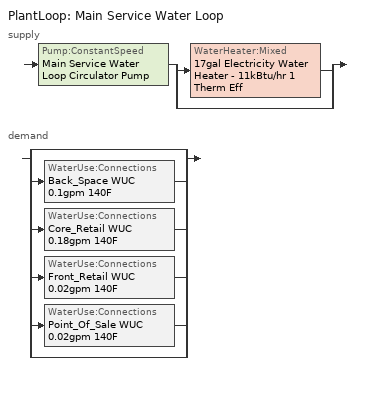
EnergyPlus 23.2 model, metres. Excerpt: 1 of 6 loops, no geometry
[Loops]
PlantLoop 'Main Service Water Loop'
 supply: Pump:ConstantSpeed 'Main Service Water Loop Circulator Pump' > split
  | WaterHeater:Mixed '17gal Electricity Water Heater - 11kBtu/hr 1 Therm Eff'
  | bypass
 demand: split
  | bypass
  | WaterUse:Connections 'Back_Space WUC 0.1gpm 140F'
  | WaterUse:Connections 'Core_Retail WUC 0.18gpm 140F'
  | WaterUse:Connections 'Front_Retail WUC 0.02gpm 140F'
  | WaterUse:Connections 'Point_Of_Sale WUC 0.02gpm 140F'
  | bypass
[PlantLoop]
Main Service Water Loop: Fluid Type=Water; Plant Equipment Operation Scheme=Main Service Water Loop Operation Schemes; Maximum Loop Temperature {C}=60; Minimum Loop Temperature {C}=10; Maximum Loop Flow Rate {m3/s}=Autosize; Minimum Loop Flow Rate {m3/s}=0; Plant Loop Volume {m3}=Autocalculate; Load Distribution Scheme=Optimal; Plant Loop Demand Calculation Scheme=SingleSetpoint; Common Pipe Simulation=None
[Sizing:Plant]
Main Service Water Loop: Loop Type=Heating; Design Loop Exit Temperature {C}=60; Loop Design Temperature Difference {deltaC}=5; Sizing Option=NonCoincident; Zone Timesteps in Averaging Window=1; Coincident Sizing Factor Mode=None
[Pump:ConstantSpeed]
Main Service Water Loop Circulator Pump: Design Flow Rate {m3/s}=Autosize; Design Pump Head {Pa}=1.16514e+06; Design Power Consumption {W}=Autosize; Motor Efficiency=0.7; Fraction of Motor Inefficiencies to Fluid Stream=0; Pump Control Type=Intermittent; Design Power Sizing Method=PowerPerFlowPerPressure; Design Electric Power per Unit Flow Rate {W/(m3/s)}=348701.1; Design Shaft Power per Unit Flow Rate per Unit Head {W-s/m3-Pa}=1.28205
[WaterHeater:Mixed]
17gal Electricity Water Heater - 11kBtu/hr 1 Therm Eff: Tank Volume {m3}=0.0625907; Setpoint Temperature Schedule=Service Water Loop Temp - 140F; Deadband Temperature Difference {deltaC}=2; Maximum Temperature Limit {C}=60; Heater Control Type=Cycle; Heater Maximum Capacity {W}=3270.36; Heater Ignition Minimum Flow Rate {m3/s}=0; Heater Ignition Delay {s}=0; Heater Fuel Type=Electricity; Heater Thermal Efficiency=1; Off Cycle Parasitic Fuel Consumption Rate {W}=15.2719; Off Cycle Parasitic Fuel Type=Electricity; Off Cycle Parasitic Heat Fraction to Tank=0.8; On Cycle Parasitic Fuel Consumption Rate {W}=15.2719; On Cycle Parasitic Fuel Type=Electricity; On Cycle Parasitic Heat Fraction to Tank=0; Ambient Temperature Indicator=Schedule; Ambient Temperature Schedule=Water Heater Ambient Temp Schedule 71.6F; Off Cycle Loss Coefficient to Ambient Temperature {W/K}=1.35047; Off Cycle Loss Fraction to Zone=1; On Cycle Loss Coefficient to Ambient Temperature {W/K}=1.35047; On Cycle Loss Fraction to Zone=1; Use Side Effectiveness=1; Source Side Effectiveness=1; Use Side Design Flow Rate {m3/s}=Autosize; Source Side Design Flow Rate {m3/s}=Autosize; Indirect Water Heating Recovery Time {hr}=1.5; Source Side Flow Control Mode=IndirectHeatPrimarySetpoint
[WaterHeater:Sizing]
17gal Electricity Water Heater - 11kBtu/hr 1 Therm Eff: Design Mode=PeakDraw; Time Storage Can Meet Peak Draw {hr}=0.538503; Time for Tank Recovery {hr}=0; Nominal Tank Volume for Autosizing Plant Connections {m3}=1
[SetpointManager:Scheduled]
Service hot water setpoint manager: Control Variable=Temperature; Schedule=Service Water Loop Temp - 140F; Setpoint Node or NodeList=Main Service Water Loop Supply Outlet Node
[WaterUse:Connections] Drain Water Heat Exchanger Type=None; Drain Water Heat Exchanger Destination=Plant
Name | Water Use Equipment Name 1
Back_Space WUC 0.1gpm 140F | Back_Space Service Water Use 0.1gpm 140F
Core_Retail WUC 0.18gpm 140F | Core_Retail Service Water Use 0.18gpm 140F
Front_Retail WUC 0.02gpm 140F | Front_Retail Service Water Use 0.02gpm 140F
Point_Of_Sale WUC 0.02gpm 140F | Point_Of_Sale Service Water Use 0.02gpm 140F
[WaterUse:Equipment] Target Temperature Schedule=Mixed Water At Faucet Temp - 140F; Sensible Fraction Schedule=Fraction Sensible - 0.2; Latent Fraction Schedule=Fraction Latent - 0.05
Name | Peak Flow Rate {m3/s} | Flow Rate Fraction Schedule | Zone
Back_Space Service Water Use 0.1gpm 140F | 6.1346e-06 | NECB-E-Service Water Heating | ALL_ST=Storage area_FL=Building Story 1_SCH=E
Core_Retail Service Water Use 0.18gpm 140F | 1.14419e-05 | NECB-C-Service Water Heating | ALL_ST=Retail - sales_FL=Building Story 1_SCH=C 2
Front_Retail Service Water Use 0.02gpm 140F | 1.07814e-06 | NECB-C-Service Water Heating | ALL_ST=Retail - sales_FL=Building Story 1_SCH=C 1
Point_Of_Sale Service Water Use 0.02gpm 140F | 1.07814e-06 | NECB-C-Service Water Heating | ALL_ST=Retail - sales_FL=Building Story 1_SCH=C
[PlantEquipmentOperationSchemes]
Main Service Water Loop Operation Schemes: Control Scheme Object Type 1=PlantEquipmentOperation:HeatingLoad; Control Scheme Name 1=Main Service Water Loop Heating Operation Scheme; Control Scheme Schedule Name 1=Always On Discrete
[PlantEquipmentOperation:HeatingLoad]
Main Service Water Loop Heating Operation Scheme: Load Range Lower Limit 1 {W}=0; Load Range Upper Limit 1 {W}=1000000000; Range Equipment List Name 1=Main Service Water Loop Heating Equipment List
[PlantEquipmentList]
Main Service Water Loop Heating Equipment List: WaterHeater:Mixed, 17gal Electricity Water Heater - 11kBtu/hr 1 Therm Eff
[Schedule:Day:Interval]
Fraction Latent - 0.05 Default; NECB-E-Service Water Heating Sun|Hol Day: No, 24:00, 0.05
Fraction Sensible - 0.2 Default: No, 24:00, 0.2
Mixed Water At Faucet Temp - 140F Default; Service Water Loop Temp - 140F Default: No, 24:00, 60
NECB-C-Service Water Heating Default; NECB-C-Service Water Heating Default|Wkdy Day: No, 08:00, 0.05, 09:00, 0.1, 10:00, 0.2, 11:00, 0.3, 12:00, 0.4, 16:00, 0.8, 17:00, 0.6, 18:00, 0.4, 19:00, 0.3, 21:00, 0.2, 24:00, 0.05
NECB-C-Service Water Heating Sat Day: No, 08:00, 0.05, 09:00, 0.1, 10:00, 0.2, 11:00, 0.3, 12:00, 0.5, 16:00, 0.9, 17:00, 0.7, 18:00, 0.5, 19:00, 0.3, 21:00, 0.2, 24:00, 0.05
NECB-C-Service Water Heating Sun|Hol Day: No, 10:00, 0.05, 11:00, 0.1, 12:00, 0.2, 13:00, 0.4, 15:00, 0.8, 16:00, 0.6, 17:00, 0.4, 18:00, 0.3, 19:00, 0.2, 24:00, 0.05
NECB-E-Service Water Heating Default; NECB-E-Service Water Heating Default|Wkdy Day: No, 08:00, 0.05, 09:00, 0.1, 10:00, 0.4, 12:00, 0.5, 13:00, 0.7, 14:00, 0.9, 15:00, 0.8, 16:00, 0.7, 17:00, 0.8, 18:00, 0.3, 24:00, 0.05
NECB-E-Service Water Heating Sat Day: No, 10:00, 0.05, 12:00, 0.2, 13:00, 0.4, 16:00, 0.2, 24:00, 0.05
Water Heater Ambient Temp Schedule 71.6F Default: No, 24:00, 22
[Schedule:Week:Daily]
Fraction Latent - 0.05 Week Rule - Jan1-Dec31: Fraction Latent - 0.05 Default, Fraction Latent - 0.05 Default, Fraction Latent - 0.05 Default, Fraction Latent - 0.05 Default, Fraction Latent - 0.05 Default, Fraction Latent - 0.05 Default, Fraction Latent - 0.05 Default, Fraction Latent - 0.05 Default, Fraction Latent - 0.05 Default, Fraction Latent - 0.05 Default, Fraction Latent - 0.05 Default, Fraction Latent - 0.05 Default
Fraction Sensible - 0.2 Week Rule - Jan1-Dec31: Fraction Sensible - 0.2 Default, Fraction Sensible - 0.2 Default, Fraction Sensible - 0.2 Default, Fraction Sensible - 0.2 Default, Fraction Sensible - 0.2 Default, Fraction Sensible - 0.2 Default, Fraction Sensible - 0.2 Default, Fraction Sensible - 0.2 Default, Fraction Sensible - 0.2 Default, Fraction Sensible - 0.2 Default, Fraction Sensible - 0.2 Default, Fraction Sensible - 0.2 Default
Mixed Water At Faucet Temp - 140F Week Rule - Jan1-Dec31: Mixed Water At Faucet Temp - 140F Default, Mixed Water At Faucet Temp - 140F Default, Mixed Water At Faucet Temp - 140F Default, Mixed Water At Faucet Temp - 140F Default, Mixed Water At Faucet Temp - 140F Default, Mixed Water At Faucet Temp - 140F Default, Mixed Water At Faucet Temp - 140F Default, Mixed Water At Faucet Temp - 140F Default, Mixed Water At Faucet Temp - 140F Default, Mixed Water At Faucet Temp - 140F Default, Mixed Water At Faucet Temp - 140F Default, Mixed Water At Faucet Temp - 140F Default
NECB-C-Service Water Heating Week Rule - Jan1-Jan4: NECB-C-Service Water Heating Default|Wkdy Day, NECB-C-Service Water Heating Default|Wkdy Day, NECB-C-Service Water Heating Default|Wkdy Day, NECB-C-Service Water Heating Default|Wkdy Day, NECB-C-Service Water Heating Default|Wkdy Day, NECB-C-Service Water Heating Default|Wkdy Day, NECB-C-Service Water Heating Sat Day, NECB-C-Service Water Heating Default, NECB-C-Service Water Heating Default, NECB-C-Service Water Heating Default, NECB-C-Service Water Heating Default, NECB-C-Service Water Heating Default
NECB-C-Service Water Heating Week Rule - Jan5-Dec31: NECB-C-Service Water Heating Sun|Hol Day, NECB-C-Service Water Heating Default|Wkdy Day, NECB-C-Service Water Heating Default|Wkdy Day, NECB-C-Service Water Heating Default|Wkdy Day, NECB-C-Service Water Heating Default|Wkdy Day, NECB-C-Service Water Heating Default|Wkdy Day, NECB-C-Service Water Heating Sat Day, NECB-C-Service Water Heating Default, NECB-C-Service Water Heating Default, NECB-C-Service Water Heating Default, NECB-C-Service Water Heating Default, NECB-C-Service Water Heating Default
NECB-E-Service Water Heating Week Rule - Jan1-Jan4: NECB-E-Service Water Heating Default|Wkdy Day, NECB-E-Service Water Heating Default|Wkdy Day, NECB-E-Service Water Heating Default|Wkdy Day, NECB-E-Service Water Heating Default|Wkdy Day, NECB-E-Service Water Heating Default|Wkdy Day, NECB-E-Service Water Heating Default|Wkdy Day, NECB-E-Service Water Heating Sat Day, NECB-E-Service Water Heating Default, NECB-E-Service Water Heating Default, NECB-E-Service Water Heating Default, NECB-E-Service Water Heating Default, NECB-E-Service Water Heating Default
NECB-E-Service Water Heating Week Rule - Jan5-Dec31: NECB-E-Service Water Heating Sun|Hol Day, NECB-E-Service Water Heating Default|Wkdy Day, NECB-E-Service Water Heating Default|Wkdy Day, NECB-E-Service Water Heating Default|Wkdy Day, NECB-E-Service Water Heating Default|Wkdy Day, NECB-E-Service Water Heating Default|Wkdy Day, NECB-E-Service Water Heating Sat Day, NECB-E-Service Water Heating Default, NECB-E-Service Water Heating Default, NECB-E-Service Water Heating Default, NECB-E-Service Water Heating Default, NECB-E-Service Water Heating Default
Service Water Loop Temp - 140F Week Rule - Jan1-Dec31: Service Water Loop Temp - 140F Default, Service Water Loop Temp - 140F Default, Service Water Loop Temp - 140F Default, Service Water Loop Temp - 140F Default, Service Water Loop Temp - 140F Default, Service Water Loop Temp - 140F Default, Service Water Loop Temp - 140F Default, Service Water Loop Temp - 140F Default, Service Water Loop Temp - 140F Default, Service Water Loop Temp - 140F Default, Service Water Loop Temp - 140F Default, Service Water Loop Temp - 140F Default
Water Heater Ambient Temp Schedule 71.6F Week Rule - Jan1-Dec31: Water Heater Ambient Temp Schedule 71.6F Default, Water Heater Ambient Temp Schedule 71.6F Default, Water Heater Ambient Temp Schedule 71.6F Default, Water Heater Ambient Temp Schedule 71.6F Default, Water Heater Ambient Temp Schedule 71.6F Default, Water Heater Ambient Temp Schedule 71.6F Default, Water Heater Ambient Temp Schedule 71.6F Default, Water Heater Ambient Temp Schedule 71.6F Default, Water Heater Ambient Temp Schedule 71.6F Default, Water Heater Ambient Temp Schedule 71.6F Default, Water Heater Ambient Temp Schedule 71.6F Default, Water Heater Ambient Temp Schedule 71.6F Default
[Schedule:Year]
Fraction Latent - 0.05: Fraction Latent - 0.05 Week Rule - Jan1-Dec31, 1, 1, 12, 31
Fraction Sensible - 0.2: Fraction Sensible - 0.2 Week Rule - Jan1-Dec31, 1, 1, 12, 31
Mixed Water At Faucet Temp - 140F: Mixed Water At Faucet Temp - 140F Week Rule - Jan1-Dec31, 1, 1, 12, 31
NECB-C-Service Water Heating: NECB-C-Service Water Heating Week Rule - Jan1-Jan4, 1, 1, 1, 4, NECB-C-Service Water Heating Week Rule - Jan5-Dec31, 1, 5, 12, 31
NECB-E-Service Water Heating: NECB-E-Service Water Heating Week Rule - Jan1-Jan4, 1, 1, 1, 4, NECB-E-Service Water Heating Week Rule - Jan5-Dec31, 1, 5, 12, 31
Service Water Loop Temp - 140F: Service Water Loop Temp - 140F Week Rule - Jan1-Dec31, 1, 1, 12, 31
Water Heater Ambient Temp Schedule 71.6F: Water Heater Ambient Temp Schedule 71.6F Week Rule - Jan1-Dec31, 1, 1, 12, 31
[Schedule:Constant]
Always On Discrete: Hourly Value=1
